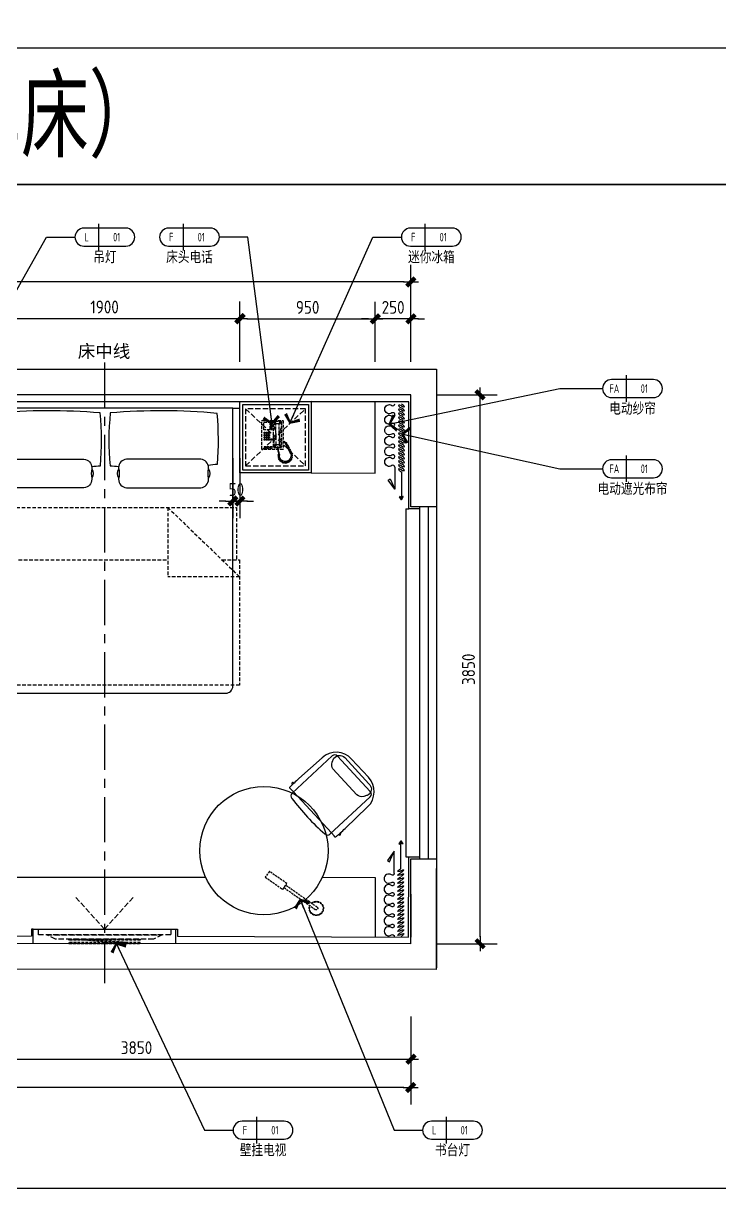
# Model space of a CAD drawing. Extents: x 220391 to 385981, y 332279 to 483868.
# Drawn here: x 227303 to 232187, y 452768 to 461002 of the extents above; entities that cross this region are included whole.
import ezdxf
from ezdxf.enums import TextEntityAlignment as Align

# ---------------------------------------------------------------- set-up
doc = ezdxf.new("R2010")
doc.units = 0
doc.header["$MEASUREMENT"] = 0
for name, pattern in [('ACAD_ISO03W100', [30, 12, -18]), ('CENTER', [50.8, 31.75, -6.35, 6.35, -6.35]), ('DOM-虚线', [0.35, 0.25, -0.1]), ('HIDDEN', [0.375, 0.25, -0.125, 0, 0])]:
    doc.linetypes.add(name, pattern=pattern)
for name, color, linetype in [('0-索引文字', 50, 'Continuous'), ('A-墙体', 4, 'Continuous'), ('A-完成面线', 20, 'Continuous'), ('A-楼梯(0.2)-DOM', 32, 'Continuous'), ('A-窗(0.18)-DOM', 12, 'Continuous'), ('EL-造型看线-特细(0.07)-DOM', 8, 'Continuous'), ('F-固定家具(0.25)-DOM', 2, 'Continuous'), ('F-平面灯具(0.15)-DOM', 1, 'Continuous'), ('F-活动家私(0.25)-DOM', 51, 'Continuous'), ('F-窗帘(0.12)-DOM', 120, 'Continuous'), ('SH-文字', 50, 'Continuous'), ('墙壁', 160, 'Continuous')]:
    doc.layers.add(name, color=color, linetype=linetype)
doc.styles.add('DOM-romans.shx', font='dim.shx')
doc.styles.add('MtXpl_', font='')
doc.styles.add('st', font='', dxfattribs={"width": 0.7})
doc.styles.add('家具平面底图$0$st', font='')
doc.styles.get('MtXpl_').set_extended_font_data('YouYuan')
doc.styles.get('st').set_extended_font_data('SimSun')
doc.styles.get('家具平面底图$0$st').set_extended_font_data('YouYuan')
doc.dimstyles.new('DOM_DIM_1 80', dxfattribs={"dimscale": 60, "dimtxt": 1.5, "dimasz": 0.8, "dimexe": 2, "dimexo": 1.5, "dimgap": 0.6, "dimtad": 1, "dimdec": 0, "dimrnd": 5, "dimzin": 12, "dimdsep": 46, "dimtxsty": 'DOM-romans.shx', "dimblk": 'DOM_Dimension_Tick', "dimcen": 0.125, "dimclrd": 44, "dimclre": 44, "dimclrt": 50, "dimadec": 0, "dimazin": 0, "dimtfac": 1, "dimtdec": 0, "dimtix": 1, "dimtmove": 2, "dimatfit": 3, "dimldrblk": 'DOM_Leader_Arrow', "dimfxl": 0, "dimtvp": 1, "dimtolj": 1, "dimtzin": 0, "dimarcsym": 0})

# ---------------------------------------------------------------- blocks, each defined once
blk = doc.blocks.new('fsdggag')
at = {"layer": 'F-活动家私(0.25)-DOM', "color": 8, "linetype": 'DOM-虚线', "ltscale": 80}
for p, q in [((-71.8, 204), (-74.7, 201.1)), ((-74.7, 201.1), (-74.7, 2.9)), ((71.8, 204), (-71.8, 204)), ((-56, 199.7), (-63.2, 192.5)), ((-63.2, 192.5), (-63.2, 20.1)), ((-58.9, 195.4), (-60.3, 189.7)), ((-60.3, 189.7), (-60.3, 150.9)), ((-60.3, 189.7), (-47.4, 176.7)), ((-53.2, 198.3), (-58.9, 195.4)), ((-12.9, 199.7), (-56, 199.7)), ((-18.7, 198.3), (-53.2, 198.3)), ((-46, 179.6), (-53.2, 198.3)), ((-47.4, 176.7), (-46, 179.6)), ((-47.4, 112.1), (-47.4, 176.7)), ((-46, 179.6), (-25.9, 179.6)), ((-25.9, 179.6), (-18.7, 198.3)), ((-24.4, 176.7), (-25.9, 179.6)), ((-11.5, 189.7), (-24.4, 176.7)), ((-24.4, 112.1), (-24.4, 176.7)), ((-18.7, 198.3), (-12.9, 195.4)), ((-7.2, 192.5), (-12.9, 199.7)), ((-12.9, 195.4), (-11.5, 189.7)), ((-11.5, 189.7), (-11.5, 150.9)), ((-7.2, 18.7), (-7.2, 192.5)), ((2.9, 183.9), (2.9, 188.2)), ((2.9, 188.2), (14.4, 188.2)), ((14.4, 183.9), (2.9, 183.9)), ((2.9, 179.6), (14.4, 179.6)), ((2.9, 175.3), (2.9, 179.6)), ((14.4, 175.3), (2.9, 175.3)), ((2.9, 171), (14.4, 171)), ((2.9, 166.7), (2.9, 171)), ((14.4, 166.7), (2.9, 166.7)), ((14.4, 188.2), (14.4, 183.9)), ((14.4, 179.6), (14.4, 175.3)), ((14.4, 171), (14.4, 166.7)), ((18.7, 191.1), (18.7, 137.9)), ((60.3, 191.1), (18.7, 191.1)), ((60.3, 137.9), (60.3, 191.1)), ((74.7, 201.1), (71.8, 204)), ((74.7, 2.9), (74.7, 201.1)), ((-60.3, 150.9), (-57.5, 143.7)), ((-57.5, 143.7), (-53.2, 136.5)), ((-53.2, 136.5), (-51.7, 126.4)), ((-53.2, 74.7), (-51.7, 84.8)), ((-51.7, 126.4), (-51.7, 112.1)), ((-51.7, 84.8), (-51.7, 112.1)), ((-47.4, 112.1), (-47.4, 34.5)), ((-24.4, 112.1), (-24.4, 34.5)), ((-18.7, 136.5), (-20.1, 126.4)), ((-20.1, 126.4), (-20.1, 112.1)), ((-20.1, 84.8), (-20.1, 112.1)), ((-18.7, 74.7), (-20.1, 84.8)), ((-14.4, 143.7), (-18.7, 136.5)), ((-11.5, 150.9), (-14.4, 143.7)), ((2.9, 162.4), (14.4, 162.4)), ((2.9, 158), (2.9, 162.4)), ((14.4, 158), (2.9, 158)), ((2.9, 153.7), (14.4, 153.7)), ((2.9, 149.4), (2.9, 153.7)), ((14.4, 149.4), (2.9, 149.4)), ((2.9, 145.1), (14.4, 145.1)), ((2.9, 140.8), (2.9, 145.1)), ((14.4, 140.8), (2.9, 140.8)), ((14.4, 162.4), (14.4, 158)), ((14.4, 153.7), (14.4, 149.4)), ((14.4, 145.1), (14.4, 140.8)), ((18.7, 137.9), (60.3, 137.9)), ((21.6, 120.7), (21.6, 112.1)), ((30.2, 120.7), (21.6, 120.7)), ((21.6, 112.1), (30.2, 112.1)), ((30.2, 104.9), (21.6, 104.9)), ((21.6, 104.9), (21.6, 96.3)), ((21.6, 96.3), (30.2, 96.3)), ((21.6, 89.1), (21.6, 80.5)), ((30.2, 89.1), (21.6, 89.1)), ((30.2, 112.1), (30.2, 120.7)), ((30.2, 96.3), (30.2, 104.9)), ((30.2, 80.5), (30.2, 89.1)), ((44.5, 120.7), (35.9, 120.7)), ((35.9, 120.7), (35.9, 112.1)), ((35.9, 112.1), (44.5, 112.1)), ((44.5, 104.9), (35.9, 104.9)), ((35.9, 104.9), (35.9, 96.3)), ((35.9, 96.3), (44.5, 96.3)), ((44.5, 89.1), (35.9, 89.1)), ((35.9, 89.1), (35.9, 80.5)), ((44.5, 112.1), (44.5, 120.7)), ((44.5, 96.3), (44.5, 104.9)), ((44.5, 80.5), (44.5, 89.1)), ((58.9, 120.7), (50.3, 120.7)), ((50.3, 120.7), (50.3, 112.1)), ((50.3, 112.1), (58.9, 112.1)), ((58.9, 104.9), (50.3, 104.9)), ((50.3, 104.9), (50.3, 96.3)), ((50.3, 96.3), (58.9, 96.3)), ((58.9, 89.1), (50.3, 89.1)), ((50.3, 89.1), (50.3, 80.5)), ((58.9, 112.1), (58.9, 120.7)), ((58.9, 96.3), (58.9, 104.9)), ((58.9, 80.5), (58.9, 89.1)), ((-121.6, 3.4), (-118.4, 9.5)), ((-117.3, -4.5), (-121.6, 3.4)), ((-110, 1.7), (-119.3, -15.2)), ((-118.4, 9.5), (-110.6, 6.9)), ((-115.8, 13.6), (-112.9, 20)), ((-110.6, 6.9), (-115.8, 13.6)), ((-112.9, 20), (-105, 16.5)), ((-111.2, 23.2), (-108.8, 27.8)), ((-105, 16.5), (-111.2, 23.2)), ((-108.8, 4.6), (-110.9, 4)), ((-110.9, 4), (-110, 1.7)), ((-108.8, 27.8), (-100.4, 25.2)), ((-102.7, 16.5), (-108.8, 4.6)), ((-105, 33.7), (-102.7, 38)), ((-100.4, 25.2), (-105, 33.7)), ((-102.7, 38), (-95.2, 35.7)), ((-93.4, 32.2), (-102.7, 16.5)), ((-99.8, 43.3), (-98.7, 46.5)), ((-95.2, 35.7), (-99.8, 43.3)), ((-98.7, 46.5), (-95.5, 47.3)), ((-95.5, 47.3), (-90.2, 47.6)), ((-88.2, 40.9), (-93.4, 32.2)), ((-88.8, 43.8), (-91.7, 43.8)), ((-91.7, 43.8), (-88.2, 40.9)), ((-90.2, 47.6), (-86.1, 53.1)), ((-87, 45.6), (-88.8, 43.8)), ((-83.2, 48.2), (-87, 45.6)), ((-86.1, 53.1), (-82.7, 55.2)), ((-80, 50.5), (-83.2, 48.2)), ((-82.7, 55.2), (-74.7, 56)), ((-74.7, 51.7), (-80, 50.5)), ((-74.7, 2.9), (-71.8, 0)), ((-71.8, 0), (71.8, 0)), ((-63.2, 20.1), (-56, 11.5)), ((-60.3, 60.3), (-57.5, 67.5)), ((-60.3, 21.6), (-60.3, 60.3)), ((-60.3, 21.6), (-47.4, 34.5)), ((-58.9, 15.8), (-60.3, 21.6)), ((-53.2, 12.9), (-58.9, 15.8)), ((-57.5, 67.5), (-53.2, 74.7)), ((-56, 11.5), (-39.2, 11.5)), ((-46, 31.6), (-53.2, 12.9)), ((-39.1, 12.9), (-53.2, 12.9)), ((-47.4, 34.5), (-46, 31.6)), ((-46, 31.6), (-25.9, 31.6)), ((-41.7, -3.6), (-39.6, 5.7)), ((-39.6, 5.7), (-38.8, 17.2)), ((-38.8, 17.2), (-34.5, 17.2)), ((-34.7, 4.9), (-38.2, -9.7)), ((-34.5, 17.2), (-34.7, 4.9)), ((-18.7, 12.9), (-34.6, 12.9)), ((-34.6, 11.5), (-14.4, 11.5)), ((-24.4, 34.5), (-25.9, 31.6)), ((-25.9, 31.6), (-18.7, 12.9)), ((-11.5, 21.6), (-24.4, 34.5)), ((-14.4, 67.5), (-18.7, 74.7)), ((-18.7, 12.9), (-12.9, 15.8)), ((-11.5, 60.3), (-14.4, 67.5)), ((-14.4, 11.5), (-7.2, 18.7)), ((-12.9, 15.8), (-11.5, 21.6)), ((-11.5, 21.6), (-11.5, 60.3)), ((12.9, 73.3), (1.4, 73.3)), ((1.4, 73.3), (1.4, 64.7)), ((1.4, 64.7), (12.9, 64.7)), ((2.9, 18.7), (17.2, 18.7)), ((2.9, 10.1), (2.9, 18.7)), ((17.2, 10.1), (2.9, 10.1)), ((12.9, 64.7), (12.9, 73.3)), ((17.2, 18.7), (17.2, 10.1)), ((21.6, 80.5), (30.2, 80.5)), ((30.2, 73.3), (21.6, 73.3)), ((21.6, 73.3), (21.6, 64.7)), ((21.6, 64.7), (30.2, 64.7)), ((23, 10.1), (23, 18.7)), ((23, 18.7), (37.4, 18.7)), ((37.4, 10.1), (23, 10.1)), ((30.2, 64.7), (30.2, 73.3)), ((35.9, 80.5), (44.5, 80.5)), ((44.5, 73.3), (35.9, 73.3)), ((35.9, 73.3), (35.9, 64.7)), ((35.9, 64.7), (44.5, 64.7)), ((37.4, 18.7), (37.4, 10.1)), ((43.1, 10.1), (43.1, 18.7)), ((43.1, 18.7), (57.5, 18.7)), ((57.5, 10.1), (43.1, 10.1)), ((44.5, 64.7), (44.5, 73.3)), ((50.3, 80.5), (58.9, 80.5)), ((58.9, 73.3), (50.3, 73.3)), ((50.3, 73.3), (50.3, 64.7)), ((50.3, 64.7), (58.9, 64.7)), ((57.5, 18.7), (57.5, 10.1)), ((58.9, 64.7), (58.9, 73.3)), ((71.8, 0), (74.7, 2.9)), ((-140.8, -45.8), (-139.4, -38.5)), ((-131.8, -48.4), (-140.8, -45.8)), ((-139.4, -38.5), (-131.5, -38.5)), ((-139.4, -52.8), (-131.8, -48.4)), ((-138.2, -58.6), (-139.4, -52.8)), ((-129.2, -58.3), (-138.2, -58.6)), ((-137.6, -32.7), (-135.6, -26)), ((-131.5, -38.5), (-137.6, -32.7)), ((-136.2, -66.1), (-129.2, -58.3)), ((-133.8, -72), (-136.2, -66.1)), ((-135.6, -26), (-126.3, -26.3)), ((-134.7, -23.1), (-132.1, -14.4)), ((-126.3, -26.3), (-134.7, -23.1)), ((-125.4, -69.3), (-133.8, -72)), ((-132.1, -14.4), (-123.4, -15.2)), ((-129.5, -77.2), (-125.4, -69.3)), ((-125.7, -80.7), (-129.5, -77.2)), ((-119.3, -15.2), (-128.9, -42.6)), ((-128.9, -42.6), (-124.8, -64.4)), ((-128.6, -6.8), (-125.4, -2.1)), ((-123.4, -15.2), (-128.6, -6.8)), ((-117.6, -77.2), (-125.7, -80.7)), ((-125.4, -2.1), (-117.3, -4.5)), ((-124.8, -64.4), (-112, -76.9)), ((-121, -85.1), (-117.6, -77.2)), ((-110.3, -81.6), (-116.4, -89.1)), ((-112, -76.9), (-95.2, -84.2)), ((-111.2, -90.3), (-110.3, -81.6)), ((-77.7, -82.7), (-62.3, -74.6)), ((-62.3, -74.6), (-51.3, -60.6)), ((-53.3, -82.7), (-60, -77.8)), ((-60, -77.8), (-58.8, -85.6)), ((-48.9, -77.5), (-53.3, -82.7)), ((-44.3, -71.1), (-53, -69.3)), ((-53, -69.3), (-48.9, -77.5)), ((-51.3, -60.6), (-49.8, -42.3)), ((-51, -35.6), (-45.7, -31.8)), ((-49.8, -42.3), (-51, -35.6)), ((-39.3, -57.1), (-48.6, -58)), ((-48.6, -58), (-40.5, -64.4)), ((-38.5, -42.9), (-46.9, -44.3)), ((-46.9, -44.3), (-38.8, -49.3)), ((-46, -24.2), (-45.2, -17.3)), ((-45.7, -31.8), (-46, -24.2)), ((-45.2, -17.3), (-41.7, -3.6)), ((-40.5, -64.4), (-44.3, -71.1)), ((-41.4, -30.9), (-42.2, -32.7)), ((-42.2, -32.7), (-39, -35.9)), ((-38.2, -9.7), (-41.7, -23.4)), ((-41.7, -23.4), (-41.4, -30.9)), ((-38.8, -49.3), (-39.3, -57.1)), ((-39, -35.9), (-38.5, -42.9)), ((-116.4, -89.1), (-121, -85.1)), ((-106.5, -92.6), (-111.2, -90.3)), ((-99.8, -86.8), (-106.5, -92.6)), ((-99.5, -94.7), (-99.8, -86.8)), ((-94, -96.1), (-99.5, -94.7)), ((-95.2, -84.2), (-77.7, -82.7)), ((-90.8, -86.8), (-94, -96.1)), ((-88.8, -95.2), (-90.8, -86.8)), ((-83.8, -94.7), (-88.8, -95.2)), ((-80.3, -86.8), (-83.8, -94.7)), ((-76.6, -94.7), (-80.3, -86.8)), ((-70.4, -92.9), (-76.6, -94.7)), ((-64.3, -89.1), (-71.3, -83.3)), ((-71.3, -83.3), (-70.4, -92.9)), ((-58.8, -85.6), (-64.3, -89.1))]:
    blk.add_line(p, q, dxfattribs=at)
blk = doc.blocks.new('GFAGA')
at = {"layer": 'F-活动家私(0.25)-DOM', "color": 1, "linetype": 'DOM-虚线', "ltscale": 150}
for p, q in [((-420, 0), (0, 400)), ((-420, 400), (0, 0))]:
    blk.add_line(p, q, dxfattribs=at)
blk.add_lwpolyline([(-420, 0), (0, 0), (0, 400), (-420, 400)], close=True, dxfattribs=at)
blk = doc.blocks.new('A$C1b9db060')
at = {"color": 8}
for points in [[(-159.6, 265.3, 0.509249), (-167.3, 275.8, 0.497128), (-175, 265.6)], [(-175, -265.3, 0.497067), (-167.3, -275.5, 0.509249), (-159.6, -265)]]:
    blk.add_lwpolyline(points, format="xyb", dxfattribs=at)
blk.add_lwpolyline([(-138.9, 264.5, 0.007594), (-151.5, 265.1, 0.00592), (-176.7, 265.6, 0.006339), (-227.1, 265.4), (-470.9, 261.5, 0.409863), (-633, 97.2), (-633, -96.8, 0.409863), (-470.9, -261.2), (-227.1, -265, 0.005917), (-176.7, -265.3, 0.006762), (-151.5, -264.7, 0.007594), (-138.9, -264.2)], format="xyb")
for points in [[(-567.2, 188.3), (-567.2, -188.3)], [(-111.1, 217.6), (-539.2, 217.6)], [(-126.6, 262.6), (-126.6, 262.1)], [(-126.6, 262.1), (-126.6, 250.7), (-126.6, 217.6)], [(-126.6, 218.2), (-126.6, 217.7)], [(-539.2, -217.6), (-111.1, -217.6)], [(-126.6, -261.8), (-126.6, -217.6)], [(-126.6, -261.8), (-126.6, -262.3)]]:
    blk.add_lwpolyline(points)
for points in [[(-525, 191.8), (-504.5, 182.7)], [(-179, 265.6), (-173.8, 272.5)], [(-126.6, -218), (-126.6, -217.6), (-126.6, 217.7)], [(-600.8, -141.4), (-600.8, 135.3)], [(-474.6, 135.3), (-474.6, -141.4)], [(-504.5, -182.3), (-535.5, -195)], [(-173.8, -272.2), (-179, -265.3)]]:
    blk.add_lwpolyline(points, dxfattribs=at)
blk.add_arc((-1823.6, 0), 1750.6, 353.82571, 6.17429)
for points in [[(-600.8, 135.3), (-600, 171), (-584.8, 194), (-546.5, 196.5)], [(-546.5, 196.5), (-535.5, 195.3), (-530.7, 194.1), (-525, 191.8)], [(-175.3, 268.4), (-175.3, 268.4), (-175.3, 268.3), (-175.3, 268.3)], [(-504.5, 182.7), (-484.6, 171.6), (-475.5, 155.4), (-474.6, 135.3)], [(-535.5, -195), (-571.8, -200.3), (-598, -178.5), (-600.8, -141.4)], [(-474.6, -141.4), (-475.4, -156.3), (-484.8, -170.1), (-504.5, -182.3)], [(-175.3, -267.9), (-175.3, -268), (-175.3, -268), (-175.3, -268.1)]]:
    blk.add_open_spline(points, degree=3, dxfattribs=at)
for points in [[(-539.2, 217.6), (-554.6, 217.6), (-567.2, 204.4), (-567.2, 188.3)], [(-129.6, 263.6), (-132.7, 264.1), (-135.8, 264.3), (-138.9, 264.5)], [(-126.6, 262.6), (-126.6, 264.6), (-128.5, 263.5), (-129.6, 263.6)], [(-83.2, 188.3), (-85, 204.3), (-95.7, 217.6), (-111.1, 217.6)], [(-567.2, -188.3), (-567.2, -204.4), (-554.6, -217.6), (-539.2, -217.6)], [(-138.9, -264.2), (-135.8, -264), (-132.7, -263.8), (-129.6, -263.3)], [(-129.6, -263.3), (-128.5, -263.1), (-126.6, -264.2), (-126.6, -262.3)], [(-111.1, -217.6), (-95.7, -217.6), (-84.8, -204.3), (-83.2, -188.3)]]:
    blk.add_open_spline(points, degree=3)
blk = doc.blocks.new('dfsgdgfaag')
at = {"layer": 'EL-造型看线-特细(0.07)-DOM', "color": 250, "linetype": 'DOM-虚线', "ltscale": 80}
for p, q in [((-158.7, -6), (158.2, -30)), ((-158.2, 0), (158.7, -24))]:
    blk.add_line(p, q, dxfattribs=at)
for points in [[(-250, -6), (250, -6), (250, 0), (-250, 0)], [(250, -30), (-250, -30), (-250, -24), (250, -24)]]:
    blk.add_lwpolyline(points, close=True, dxfattribs=at)
for centre, radius in [((-158.4, -3), 5), ((-158.4, -3), 3), ((158.4, -27), 5), ((158.4, -27), 3)]:
    blk.add_circle(centre, radius, dxfattribs=at)
blk = doc.blocks.new('A$Cb127100c')
at = {"layer": 'F-固定家具(0.25)-DOM', "color": 8, "linetype": 'DOM-虚线', "ltscale": 150}
for q in [(-204.8, 226.9), (204.8, 226.9)]:
    blk.add_line((0, 0), q, dxfattribs=at)
for points in [[(-464.5, 0), (464.5, 0), (464.5, -40), (-464.5, -40)], [(-404.5, -40), (404.5, -40), (344.5, -70), (-344.5, -70)]]:
    blk.add_lwpolyline(points, close=True, dxfattribs=at)
at = {"layer": 'EL-造型看线-特细(0.07)-DOM', "color": 250, "rotation": 180}
blk.add_blockref('dfsgdgfaag', (0, -100), dxfattribs=at)
blk = doc.blocks.new('ehrhhh')
at = {"color": 0}
blk.add_line((292356.6, 467829.6), (315961.1, 467829.6), dxfattribs=at)
blk.add_lwpolyline([(292356.6, 474869.8), (315961.1, 474869.8), (315961.1, 466871.5), (292356.6, 466871.5)], close=True, dxfattribs=at)
blk = doc.blocks.new('DOM_Dimension_Tick')
at = {"color": 0, "linetype": 'ByBlock'}
for p, q in [((-1.09, 0), (0, 0)), ((0, 0), (1.09, 0))]:
    blk.add_line(p, q, dxfattribs=at)
at = {"color": 0, "linetype": 'Continuous', "const_width": 0.608}
blk.add_lwpolyline([(-0.61, -0.61), (0.61, 0.61)], dxfattribs=at)
blk = doc.blocks.new('*D713')
at = {"color": 44, "lineweight": -2, "transparency": 16777216}
for p, q in [((226921.5, 458632.9), (226921.5, 459052.9)), ((228821.5, 458632.9), (228821.5, 459052.9)), ((226969.5, 458932.9), (228773.5, 458932.9))]:
    blk.add_line(p, q, dxfattribs=at)
at = {"layer": 'Defpoints', "color": 0, "transparency": 16777216}
for p in [(228821.5, 458932.9), (228821.5, 458350.4), (226921.5, 458250.1)]:
    blk.add_point(p, dxfattribs=at)
at = {"color": 44, "lineweight": -2, "transparency": 16777216, "xscale": 48, "yscale": 48, "zscale": 48, "rotation": 180}
blk.add_blockref('DOM_Dimension_Tick', (226921.5, 458932.9), dxfattribs=at)
at = {"color": 44, "lineweight": -2, "transparency": 16777216, "xscale": 48, "yscale": 48, "zscale": 48}
blk.add_blockref('DOM_Dimension_Tick', (228821.5, 458932.9), dxfattribs=at)
at = {"color": 50, "transparency": 16777216, "insert": (227871.5, 459013.9), "char_height": 90, "attachment_point": 5, "style": 'DOM-romans.shx'}
blk.add_mtext('\\A1;1900', dxfattribs=at)
blk = doc.blocks.new('DOM_Leader_Arrow')
at = {"color": 0, "linetype": 'ByBlock'}
blk.add_line((0, 0), (-1.5, 0), dxfattribs=at)
for points in [[(-1.29, 1), (-0.89, 1.28), (-0.36, 0), (0, 0)], [(-1.29, -1), (-0.89, -1.28), (-0.36, 0), (0, 0)]]:
    blk.add_solid(points, dxfattribs=at)
blk = doc.blocks.new('*D714')
at = {"color": 44, "lineweight": -2, "transparency": 16777216}
for p, q in [((228821.5, 458630.5), (228821.5, 459050.5)), ((229771.2, 458630.5), (229771.2, 459050.5)), ((228869.5, 458930.5), (229723.2, 458930.5))]:
    blk.add_line(p, q, dxfattribs=at)
at = {"layer": 'Defpoints', "color": 0, "transparency": 16777216}
for p in [(229771.2, 458930.5), (229771.2, 458398), (228821.5, 458350.4)]:
    blk.add_point(p, dxfattribs=at)
at = {"color": 44, "lineweight": -2, "transparency": 16777216, "xscale": 48, "yscale": 48, "zscale": 48, "rotation": 180}
blk.add_blockref('DOM_Dimension_Tick', (228821.5, 458930.5), dxfattribs=at)
at = {"color": 44, "lineweight": -2, "transparency": 16777216, "xscale": 48, "yscale": 48, "zscale": 48}
blk.add_blockref('DOM_Dimension_Tick', (229771.2, 458930.5), dxfattribs=at)
at = {"color": 50, "transparency": 16777216, "insert": (229296.4, 459011.5), "char_height": 90, "attachment_point": 5, "style": 'DOM-romans.shx'}
blk.add_mtext('\\A1;950', dxfattribs=at)
blk = doc.blocks.new('*D721')
at = {"color": 44, "lineweight": -2, "transparency": 16777216}
for p, q in [((226170.6, 454038.4), (226170.6, 453618.4)), ((230021.2, 454038.4), (230021.2, 453618.4)), ((226218.6, 453738.4), (229973.2, 453738.4))]:
    blk.add_line(p, q, dxfattribs=at)
at = {"layer": 'Defpoints', "color": 0, "transparency": 16777216}
for p in [(226170.6, 454800.4), (230021.2, 454593.7), (230021.2, 453738.4)]:
    blk.add_point(p, dxfattribs=at)
at = {"color": 44, "lineweight": -2, "transparency": 16777216, "xscale": 48, "yscale": 48, "zscale": 48, "rotation": 180}
blk.add_blockref('DOM_Dimension_Tick', (226170.6, 453738.4), dxfattribs=at)
at = {"color": 44, "lineweight": -2, "transparency": 16777216, "xscale": 48, "yscale": 48, "zscale": 48}
blk.add_blockref('DOM_Dimension_Tick', (230021.2, 453738.4), dxfattribs=at)
at = {"color": 50, "transparency": 16777216, "insert": (228095.9, 453819.4), "char_height": 90, "attachment_point": 5, "style": 'DOM-romans.shx'}
blk.add_mtext('\\A1;3850', dxfattribs=at)
blk = doc.blocks.new('*D722')
at = {"color": 44, "lineweight": -2, "transparency": 16777216}
for p, q in [((229771.2, 458739.3), (229771.2, 459050.5)), ((230021.2, 458630.5), (230021.2, 459050.5)), ((229723.2, 458930.5), (229675.2, 458930.5)), ((230021.2, 458930.5), (229771.2, 458930.5)), ((230069.2, 458930.5), (230117.2, 458930.5))]:
    blk.add_line(p, q, dxfattribs=at)
at = {"layer": 'Defpoints', "color": 0, "transparency": 16777216}
for p in [(229771.2, 458930.5), (229771.2, 458649.3), (230021.2, 458398)]:
    blk.add_point(p, dxfattribs=at)
at = {"color": 44, "lineweight": -2, "transparency": 16777216, "xscale": 48, "yscale": 48, "zscale": 48}
blk.add_blockref('DOM_Dimension_Tick', (229771.2, 458930.5), dxfattribs=at)
at = {"color": 44, "lineweight": -2, "transparency": 16777216, "xscale": 48, "yscale": 48, "zscale": 48, "rotation": 180}
blk.add_blockref('DOM_Dimension_Tick', (230021.2, 458930.5), dxfattribs=at)
at = {"color": 50, "transparency": 16777216, "insert": (229896.2, 459011.5), "char_height": 90, "attachment_point": 5, "style": 'DOM-romans.shx'}
blk.add_mtext('\\A1;250', dxfattribs=at)
blk = doc.blocks.new('*D723')
at = {"color": 44, "lineweight": -2, "transparency": 16777216}
for p, q in [((223321.4, 453840.3), (223321.4, 453420.3)), ((230020.2, 453840.3), (230020.2, 453420.3)), ((229972.2, 453540.3), (223369.4, 453540.3))]:
    blk.add_line(p, q, dxfattribs=at)
at = {"layer": 'Defpoints', "color": 0, "transparency": 16777216}
for p in [(230020.2, 454549), (223321.4, 454355.6), (223321.4, 453540.3)]:
    blk.add_point(p, dxfattribs=at)
at = {"color": 44, "lineweight": -2, "transparency": 16777216, "xscale": 48, "yscale": 48, "zscale": 48, "rotation": 180}
blk.add_blockref('DOM_Dimension_Tick', (223321.4, 453540.3), dxfattribs=at)
at = {"color": 44, "lineweight": -2, "transparency": 16777216, "xscale": 48, "yscale": 48, "zscale": 48}
blk.add_blockref('DOM_Dimension_Tick', (230020.2, 453540.3), dxfattribs=at)
at = {"color": 50, "transparency": 16777216, "insert": (226685.8, 453621.3), "char_height": 90, "attachment_point": 5, "style": 'DOM-romans.shx'}
blk.add_mtext('\\A1;6700', dxfattribs=at)
blk = doc.blocks.new('*D724')
at = {"color": 44, "lineweight": -2, "transparency": 16777216}
for p, q in [((230206.3, 458398), (230626.3, 458398)), ((230506.3, 454596), (230506.3, 458350)), ((230206.3, 454548), (230626.3, 454548))]:
    blk.add_line(p, q, dxfattribs=at)
at = {"layer": 'Defpoints', "color": 0, "transparency": 16777216}
for p in [(230021.2, 458398), (230506.3, 458398), (230020.2, 454548)]:
    blk.add_point(p, dxfattribs=at)
at = {"color": 44, "lineweight": -2, "transparency": 16777216, "xscale": 48, "yscale": 48, "zscale": 48}
for p, rotation in [((230506.3, 458398), 90), ((230506.3, 454548), 270)]:
    blk.add_blockref('DOM_Dimension_Tick', p, dxfattribs=dict(at, rotation=rotation))
at = {"color": 50, "transparency": 16777216, "insert": (230425.3, 456473), "char_height": 90, "attachment_point": 5, "rotation": 90, "style": 'DOM-romans.shx'}
blk.add_mtext('\\A1;3850', dxfattribs=at)
blk = doc.blocks.new('布帘及纱帘平面-DW')
at = {"layer": 'F-窗帘(0.12)-DOM', "color": 1, "linetype": 'Continuous'}
for p, q in [((-515.2, -32791.5), (-578.7, -32743.6)), ((-670, -32791.5), (-515.2, -32791.5)), ((-637.2, -32837.5), (-441.5, -32837.5))]:
    blk.add_line(p, q, dxfattribs=at)
at = {"layer": 'F-窗帘(0.12)-DOM', "color": 1, "linetype": 'Continuous', "flags": 128}
for points in [[(-965.3, -32791.5, -0.608416), (-975.9, -32771.1, 0.608416), (-1002.2, -32720.2, 0.608416), (-1028.5, -32771.1, -1.932003), (-1049.7, -32771.1, 0.608416), (-1076, -32720.3, 0.608416), (-1102.3, -32771.1, -0.608485), (-1112.9, -32791.6, -0.608485)], [(-670, -32791.5, -0.608416), (-680.6, -32771.1, 0.608416), (-707, -32720.2, 0.608416), (-733.3, -32771.1, -1.932003), (-754.4, -32771.1, 0.608416), (-780.8, -32720.2, 0.608416), (-807.1, -32771.1, -1.932003), (-828.2, -32771.1, 0.608416), (-854.6, -32720.2, 0.608416), (-880.9, -32771.1, -1.932003), (-902, -32771.1, 0.608416), (-928.4, -32720.2, 0.608416), (-954.7, -32771.1, -0.608416), (-965.3, -32791.5, 0.608416)]]:
    blk.add_lwpolyline(points, format="xyb", dxfattribs=at)
at = {"layer": 'F-窗帘(0.12)-DOM', "color": 1, "linetype": 'Continuous'}
for points in [[(-578.7, -32743.6), (-588, -32758.8), (-515.2, -32791.5)], [(-441.5, -32837.5), (-461.9, -32824.2), (-466.2, -32828.4), (-441.5, -32837.5)], [(-441.5, -32837.5), (-461.9, -32850.9), (-466.2, -32846.6), (-441.5, -32837.5)]]:
    blk.add_lwpolyline(points, dxfattribs=at)
at = {"layer": 'F-窗帘(0.12)-DOM', "color": 1, "linetype": 'Continuous', "extrusion": (0, 0, -1)}
for centre, start_param, end_param in [((-1105.9, -32837.6), 1.716714, 4.858306), ((-1091.9, -32837.6), -1.424879, 1.716714), ((-1077.9, -32837.6), 1.716714, 4.858306), ((-1063.9, -32837.6), -1.424879, 1.716714), ((-1049.9, -32837.6), 1.716714, 4.858306), ((-1036, -32837.6), -1.424879, 1.716714), ((-1022, -32837.6), 1.716714, 4.858306), ((-1008, -32837.6), -1.424879, 1.716714), ((-994, -32837.6), 1.716714, 4.858306), ((-980, -32837.6), -1.424879, 1.716714), ((-966, -32837.6), 1.716714, 4.858306), ((-952, -32837.6), -1.424879, 1.716714), ((-938, -32837.6), 1.716714, 4.858306), ((-924, -32837.6), -1.424879, 1.716714), ((-910, -32837.6), 1.716714, 4.858306), ((-896, -32837.6), -1.424879, 1.716714), ((-882, -32837.6), 1.716714, 4.858306), ((-868.1, -32837.6), -1.424879, 1.716714), ((-854.1, -32837.6), 1.716714, 4.858306), ((-840.1, -32837.6), -1.424879, 1.716714), ((-826.1, -32837.6), 1.716714, 4.858306), ((-812.1, -32837.6), -1.424879, 1.716714), ((-798.1, -32837.6), 1.716714, 4.858306), ((-784.1, -32837.6), -1.424879, 1.716714), ((-770.1, -32837.6), 1.716714, 4.858306), ((-756.1, -32837.6), -1.424879, 1.716714), ((-742.1, -32837.6), 1.716714, 4.858306), ((-728.1, -32837.6), -1.424879, 1.716714), ((-714.1, -32837.6), 1.716714, 4.858306), ((-700.2, -32837.6), -1.424879, 1.716714), ((-686.2, -32837.6), 1.716714, 4.858306), ((-672.2, -32837.6), -1.424879, 1.716714), ((-658.2, -32837.6), 1.716714, 4.858306), ((-644.2, -32837.5), -1.424879, 1.716714)]:
    blk.add_ellipse(centre, major_axis=(-12, 20.8), ratio=0.254545, start_param=start_param, end_param=end_param, dxfattribs=at)
blk = doc.blocks.new('*D725')
at = {"color": 44, "lineweight": -2, "transparency": 16777216}
for p, q in [((228771.5, 457952.9), (228771.5, 457532.9)), ((228821.5, 457952.9), (228821.5, 457532.9)), ((228723.5, 457652.9), (228675.5, 457652.9)), ((228821.5, 457652.9), (228771.5, 457652.9)), ((228869.5, 457652.9), (228917.5, 457652.9))]:
    blk.add_line(p, q, dxfattribs=at)
at = {"layer": 'Defpoints', "color": 0, "transparency": 16777216}
for p in [(228771.5, 458052), (228821.5, 458052), (228771.5, 457652.9)]:
    blk.add_point(p, dxfattribs=at)
at = {"color": 44, "lineweight": -2, "transparency": 16777216, "xscale": 48, "yscale": 48, "zscale": 48}
blk.add_blockref('DOM_Dimension_Tick', (228771.5, 457652.9), dxfattribs=at)
at = {"color": 44, "lineweight": -2, "transparency": 16777216, "xscale": 48, "yscale": 48, "zscale": 48, "rotation": 180}
blk.add_blockref('DOM_Dimension_Tick', (228821.5, 457652.9), dxfattribs=at)
at = {"color": 50, "transparency": 16777216, "insert": (228796.5, 457733.9), "char_height": 90, "attachment_point": 5, "style": 'DOM-romans.shx'}
blk.add_mtext('\\A1;50', dxfattribs=at)
blk = doc.blocks.new('eahrhrhh')
at = {"color": 1}
blk.add_wipeout([(-900, 0), (900, 0), (900, -696.9), (926.1, -696.9), (926.1, -1065.3), (947.8, -1065.3), (947.8, -1942.7), (900, -1942.7), (900, -1950), (898.6, -1961.8), (893.2, -1975.1), (885.4, -1985.4), (874.4, -1993.6), (861.8, -1998.6), (850, -2000), (837.3, -2000), (-850, -2000), (-866.5, -1997.2), (-878.4, -1991.2), (-885.4, -1985.4), (-893.5, -1974.6), (-897.6, -1965.4), (-899.5, -1956.8), (-900, -1950)], dxfattribs=at)
at = {"color": 8, "linetype": 'HIDDEN', "ltscale": 100}
for p in [(443.2, -696.9), (947.8, -1184)]:
    blk.add_line(p, (443.2, -1184), dxfattribs=at)
blk.add_lwpolyline([(-900, 0), (-900, -1950, 0.414214), (-850, -2000), (850, -2000, 0.414214), (900, -1950), (900, 0)], format="xyb", close=True)
at = {"color": 8}
for points in [[(-144.6, -559), (-665.9, -559, -0.392708), (-720.9, -499.8, -0.035252), (-720.3, -491.5, 0.092308), (-720.3, -426.5, -0.035252), (-720.9, -418.1, -0.392708), (-665.9, -359), (-144.6, -359, -0.392708), (-89.7, -418.1, -0.035252), (-90.3, -426.5, 0.092308), (-90.3, -491.5, -0.035252), (-89.7, -499.8, -0.392708), (-144.6, -559, 27.022466)], [(153.7, -559), (675, -559, 0.392708), (729.9, -499.8, 0.035252), (729.3, -491.5, -0.092308), (729.3, -426.5, 0.035252), (729.9, -418.1, 0.392708), (675, -359), (153.7, -359, 0.392708), (98.8, -418.1, 0.035252), (99.3, -426.5, -0.092308), (99.3, -491.5, 0.035252), (98.8, -499.8, 0.392708), (153.7, -559, -27.022466)], [(-720.3, -426.5, 0.307692), (-720.3, -491.5, -1.888889)], [(-90.3, -426.5, -0.307692), (-90.3, -491.5, 1.888889)], [(99.3, -426.5, 0.307692), (99.3, -491.5, -1.888889)], [(729.3, -426.5, -0.307692), (729.3, -491.5, 1.888889)]]:
    blk.add_lwpolyline(points, format="xyb", dxfattribs=at)
at = {"color": 8, "linetype": 'HIDDEN', "ltscale": 100}
for points in [[(-918.8, -1065.3), (-918.8, -696.9), (926.1, -696.9), (926.1, -1065.3)], [(443.2, -696.9), (947.8, -1184)], [(824.8, -1065.3), (947.8, -1065.3), (947.8, -1942.7), (-940.5, -1942.7), (-940.5, -1065.3), (443.2, -1065.3)]]:
    blk.add_lwpolyline(points, dxfattribs=at)
at = {"color": 8}
for centre, radius, start, end in [((1123, -224.7), 1912.9, 174.39105, 185.04685), ((-384.8, -4244.7), 4225.5, 85.19831, 95.37714), ((-1934.1, -229), 1912.9, 354.72401, 5.85099), ((1943.1, -229), 1912.9, 174.14901, 185.27599), ((393.9, -4244.7), 4225.5, 84.62286, 94.80169), ((-1113.9, -224.7), 1912.9, 354.95315, 5.60895), ((-368.5, 3293.2), 3709.4, 263.5905, 264.59393), ((-318.5, 3293.2), 3709.4, 273.52528, 274.47157), ((327.5, 3293.2), 3709.4, 265.52843, 266.47472), ((377.5, 3293.2), 3709.4, 275.40607, 276.4095)]:
    blk.add_arc(centre, radius, start, end, dxfattribs=at)
at = {"layer": 'F-活动家私(0.25)-DOM', "color": 8, "style": '家具平面底图$0$st', "width": 0.8}
blk.add_text('1800*2000', height=100, rotation=270, dxfattribs=at).set_placement((-782.2, -1507.5), align=Align.MIDDLE_CENTER)
blk = doc.blocks.new('A$C3f9b4c59')
at = {"layer": 'F-活动家私(0.25)-DOM'}
blk.add_blockref('eahrhrhh', (0, 0), dxfattribs=at)
blk = doc.blocks.new('*D727')
at = {"color": 44, "lineweight": -2, "transparency": 16777216}
for p, q in [((222871.4, 458889.7), (222871.4, 459309.7)), ((230021.2, 458889.7), (230021.2, 459309.7)), ((229973.2, 459189.7), (222919.4, 459189.7))]:
    blk.add_line(p, q, dxfattribs=at)
at = {"layer": 'Defpoints', "color": 0, "transparency": 16777216}
for p in [(222871.4, 459189.7), (222871.4, 458715.7), (230021.2, 458713.2)]:
    blk.add_point(p, dxfattribs=at)
at = {"color": 44, "lineweight": -2, "transparency": 16777216, "xscale": 48, "yscale": 48, "zscale": 48, "rotation": 180}
blk.add_blockref('DOM_Dimension_Tick', (222871.4, 459189.7), dxfattribs=at)
at = {"color": 44, "lineweight": -2, "transparency": 16777216, "xscale": 48, "yscale": 48, "zscale": 48}
blk.add_blockref('DOM_Dimension_Tick', (230021.2, 459189.7), dxfattribs=at)
at = {"color": 50, "transparency": 16777216, "insert": (226446.3, 459270.7), "char_height": 90, "attachment_point": 5, "style": 'DOM-romans.shx'}
blk.add_mtext('\\A1;7150', dxfattribs=at)
blk = doc.blocks.new('A$Cfbbf359a')
at = {"layer": 'F-平面灯具(0.15)-DOM', "linetype": 'DOM-虚线', "ltscale": 60}
blk.add_lwpolyline([(-385.4, 166.9), (-244.5, 115.6), (-261.6, 68.6), (-402.5, 119.9)], close=True, dxfattribs=at)
blk.add_lwpolyline([(-249.6, 101.5), (3.4, 9.4, -1), (-3.4, -9.4), (-256.5, 82.7)], format="xyb", close=True, dxfattribs=at)
for radius in [50, 47]:
    blk.add_arc((0, 0), radius, 171.53696, 148.46304, dxfattribs=at)
blk = doc.blocks.new('DOM-立面家具标注符号-002')
blk.add_line((0, 3.1), (0, -3.1))
at = {"color": 150}
blk.add_lwpolyline([(-3.4, 2.1, 1), (-3.4, -2.1), (6.4, -2.1, 1), (6.4, 2.1)], format="xyb", close=True, dxfattribs=at)
at = {"style": 'st', "width": 0.8, "flags": 4}
blk.add_attdef('ITEM6', text='', height=2.5, dxfattribs=at).set_placement((-6, 0), align=Align.MIDDLE_RIGHT)
at = {"style": 'DOM-romans.shx', "width": 0.8}
for tag, flags, p in [('NUM1', 12, (-2.75, 0)), ('NUM2', 4, (4.25, 0)), ('NUM4', 4, (1.5, -4.6)), ('NUM5', 4, (1.5, -7.6))]:
    blk.add_attdef(tag, text='', height=2, dxfattribs=dict(at, flags=flags)).set_placement(p, align=Align.MIDDLE)
at = {"style": 'st', "width": 0.8, "flags": 4}
blk.add_attdef('NUM3', text='', height=2.5, dxfattribs=at).set_placement((9, 0), align=Align.MIDDLE_LEFT)
blk.add_attdef('NUM7', text='', height=2.5, dxfattribs=at).set_placement((1.5, -10.85), align=Align.MIDDLE_CENTER)
blk = doc.blocks.new('DOM-立面家具标注符号')
blk.add_line((0, 3.1), (0, -3.1))
at = {"color": 150}
blk.add_lwpolyline([(-3.4, 2.1, 1), (-3.4, -2.1), (6.4, -2.1, 1), (6.4, 2.1)], format="xyb", close=True, dxfattribs=at)
at = {"style": 'st', "width": 0.8, "flags": 4}
blk.add_attdef('ITEM5', text='', height=2.5, dxfattribs=at).set_placement((-6, 0), align=Align.MIDDLE_RIGHT)
at = {"style": 'DOM-romans.shx', "width": 0.8}
for tag, flags, p in [('NUM1', 12, (-2.75, 0)), ('NUM2', 4, (4.25, 0)), ('NUM4', 4, (1.5, -4.6))]:
    blk.add_attdef(tag, text='', height=2, dxfattribs=dict(at, flags=flags)).set_placement(p, align=Align.MIDDLE)
at = {"style": 'st', "width": 0.8, "flags": 4}
blk.add_attdef('NUM3', text='', height=2.5, dxfattribs=at).set_placement((9, 0), align=Align.MIDDLE_LEFT)
blk.add_attdef('NUM6', text='', height=2.5, dxfattribs=at).set_placement((1.5, -8.35), align=Align.MIDDLE_CENTER)

msp = doc.modelspace()

# ---------------------------------------------------------------- linework, layer by layer
at = {"color": 1}
msp.add_line((230006.2, 455158), (230081.2, 455158), dxfattribs=at)
at = {"color": 8}
msp.add_line((227370.6, 454650.4), (228372.5, 454650.4), dxfattribs=at)
at = {"color": 3}
for points in [[(228372.5, 454550.4), (228372.5, 454650.4), (228383.8, 454650.4), (228383.8, 454600.4), (230004.9, 454593.8), (230006.2, 455158)], [(227370.6, 454550.4), (227370.6, 454650.4), (227359.3, 454650.4), (227359.3, 454600.4), (226185.6, 454598), (226185.6, 454815.4)]]:
    msp.add_lwpolyline(points, dxfattribs=at)
at = {"layer": 'A-墙体'}
for p, q in [((222721.4, 458580.4), (230201.2, 458578)), ((230201.2, 458578), (230201.2, 457613)), ((230021.2, 458398), (222871.4, 458400.4)), ((230021.2, 457613), (230021.2, 458398)), ((230201.2, 457613), (230021.2, 457613)), ((230021.2, 454549), (230021.2, 455143)), ((230021.2, 455143), (230201.2, 455143)), ((230201.2, 455143), (230201.2, 454379)), ((230201.2, 454368), (230201.2, 455077)), ((230021.2, 454897), (230021.2, 454593.7)), ((230020.2, 454548), (226170.6, 454550.4)), ((230201.2, 454368), (226249.6, 454370.4))]:
    msp.add_line(p, q, dxfattribs=at)
msp.add_arc((230020.2, 454549), 1, 270, 0, dxfattribs=at)
at = {"layer": 'A-完成面线', "color": 3}
for p, q in [((230006.2, 458348), (226186.6, 458350.4)), ((230006.2, 457598), (230006.2, 458348))]:
    msp.add_line(p, q, dxfattribs=at)
at = {"layer": 'A-完成面线'}
msp.add_line((230081.2, 457598), (230006.2, 457598), dxfattribs=at)
at = {"layer": 'A-楼梯(0.2)-DOM'}
for p, q in [((229986.2, 457598), (230006.2, 457598)), ((229986.2, 455158), (230006.2, 455158))]:
    msp.add_line(p, q, dxfattribs=at)
at = {"layer": 'A-窗(0.18)-DOM'}
for p, q in [((229986.2, 457598), (229986.2, 455158)), ((230081.2, 457613), (230081.2, 455143)), ((230141.2, 457613), (230141.2, 455143)), ((230201.2, 457613), (230201.2, 455143))]:
    msp.add_line(p, q, dxfattribs=at)
at = {"layer": 'F-活动家私(0.25)-DOM'}
for p, q in [((228821.5, 458155.4), (228821.5, 458255.4)), ((226971.5, 455015.4), (228579.7, 455015.4)), ((229399.6, 455015.4), (229771.2, 455013)), ((229771.2, 455013), (229771.2, 454594.2))]:
    msp.add_line(p, q, dxfattribs=at)
msp.add_lwpolyline([(226921.5, 458350.4), (226921.5, 458305.4), (228821.5, 458305.4), (228821.5, 458350.4)], dxfattribs=at)
for points in [[(229321.5, 458350.4), (229321.5, 457850.4), (228821.5, 457850.4), (228821.5, 458350.4)], [(229321.5, 458350.4), (229321.5, 457850.4), (229771.2, 457848), (229771.2, 458348)]]:
    msp.add_lwpolyline(points, close=True, dxfattribs=at)
at = {"layer": 'F-活动家私(0.25)-DOM', "color": 8}
msp.add_lwpolyline([(229301.5, 458330.4), (229301.5, 457870.4), (228841.5, 457870.4), (228841.5, 458330.4)], close=True, dxfattribs=at)
at = {"layer": 'F-活动家私(0.25)-DOM'}
msp.add_circle((228989.7, 455201), 450, dxfattribs=at)

# ---------------------------------------------------------------- block references
at = {"color": 4}
for p in [(-71965.3, -6998.3), (-71965.3, -14996.6), (-71965.3, -14996.6)]:
    msp.add_blockref('ehrhhh', p, dxfattribs=at)
at = {"color": 4, "xscale": -1, "rotation": 125.1393200625526}
msp.add_blockref('A$Cfbbf359a', (229357.5, 454795.9, 0), dxfattribs=at)
at = {"color": 1}
msp.add_blockref('A$Cb127100c', (227871.5, 454650.4), dxfattribs=at)
at = {"layer": '0-索引文字'}
ref = msp.add_blockref('DOM-立面家具标注符号-002', (227829, 459504.1), dxfattribs=dict(at, xscale=30, yscale=30, zscale=30))
ref.add_attrib('NUM1', 'L', dxfattribs={"layer": '0', "height": 60, "style": 'DOM-romans.shx', "width": 0.8}).set_placement((227746.5, 459504.1), align=Align.MIDDLE)
ref.add_attrib('NUM2', '01', dxfattribs={"layer": '0', "height": 60, "style": 'DOM-romans.shx', "width": 0.8}).set_placement((227956.5, 459504.1), align=Align.MIDDLE)
ref.add_attrib('NUM7', '吊灯', dxfattribs={"layer": '0', "height": 75, "style": 'st', "width": 0.8}).set_placement((227874, 459366.1), align=Align.MIDDLE_CENTER)
ref = msp.add_blockref('DOM-立面家具标注符号-002', (228422.5, 459504.1), dxfattribs=dict(at, xscale=30, yscale=30, zscale=30))
ref.add_attrib('NUM1', 'F', dxfattribs={"layer": '0', "height": 60, "style": 'DOM-romans.shx', "width": 0.8}).set_placement((228340, 459504.1), align=Align.MIDDLE)
ref.add_attrib('NUM2', '01', dxfattribs={"layer": '0', "height": 60, "style": 'DOM-romans.shx', "width": 0.8}).set_placement((228550, 459504.1), align=Align.MIDDLE)
ref.add_attrib('NUM7', '床头电话', dxfattribs={"layer": '0', "height": 75, "style": 'st', "width": 0.8}).set_placement((228467.5, 459366.1), align=Align.MIDDLE_CENTER)
ref = msp.add_blockref('DOM-立面家具标注符号-002', (230119.8, 459504.1), dxfattribs=dict(at, xscale=30, yscale=30, zscale=30))
ref.add_attrib('NUM1', 'F', dxfattribs={"layer": '0', "height": 60, "style": 'DOM-romans.shx', "width": 0.8}).set_placement((230037.3, 459504.1), align=Align.MIDDLE)
ref.add_attrib('NUM2', '01', dxfattribs={"layer": '0', "height": 60, "style": 'DOM-romans.shx', "width": 0.8}).set_placement((230247.3, 459504.1), align=Align.MIDDLE)
ref.add_attrib('NUM7', '迷你冰箱', dxfattribs={"layer": '0', "height": 75, "style": 'st', "width": 0.8}).set_placement((230164.8, 459366.1), align=Align.MIDDLE_CENTER)
ref = msp.add_blockref('DOM-立面家具标注符号-002', (231531.3, 458441.8), dxfattribs=dict(at, xscale=30, yscale=30, zscale=30))
ref.add_attrib('NUM1', 'FA', dxfattribs={"layer": '0', "height": 60, "style": 'DOM-romans.shx', "width": 0.8}).set_placement((231448.8, 458441.8), align=Align.MIDDLE)
ref.add_attrib('NUM2', '01', dxfattribs={"layer": '0', "height": 60, "style": 'DOM-romans.shx', "width": 0.8}).set_placement((231658.8, 458441.8), align=Align.MIDDLE)
ref.add_attrib('NUM7', '电动纱帘', dxfattribs={"layer": '0', "height": 75, "style": 'st', "width": 0.8}).set_placement((231576.3, 458303.8), align=Align.MIDDLE_CENTER)
ref = msp.add_blockref('DOM-立面家具标注符号-002', (231531.3, 457879.7), dxfattribs=dict(at, xscale=30, yscale=30, zscale=30))
ref.add_attrib('NUM1', 'FA', dxfattribs={"layer": '0', "height": 60, "style": 'DOM-romans.shx', "width": 0.8}).set_placement((231448.8, 457879.7), align=Align.MIDDLE)
ref.add_attrib('NUM2', '01', dxfattribs={"layer": '0', "height": 60, "style": 'DOM-romans.shx', "width": 0.8}).set_placement((231658.8, 457879.7), align=Align.MIDDLE)
ref.add_attrib('NUM7', '电动遮光布帘', dxfattribs={"layer": '0', "height": 75, "style": 'st', "width": 0.8}).set_placement((231576.3, 457741.7), align=Align.MIDDLE_CENTER)
ref = msp.add_blockref('DOM-立面家具标注符号-002', (228938.7, 453240.7), dxfattribs=dict(at, xscale=30, yscale=30, zscale=30))
ref.add_attrib('NUM1', 'F', dxfattribs={"layer": '0', "height": 60, "style": 'DOM-romans.shx', "width": 0.8}).set_placement((228856.2, 453240.7), align=Align.MIDDLE)
ref.add_attrib('NUM2', '01', dxfattribs={"layer": '0', "height": 60, "style": 'DOM-romans.shx', "width": 0.8}).set_placement((229066.2, 453240.7), align=Align.MIDDLE)
ref.add_attrib('NUM7', '壁挂电视', dxfattribs={"layer": '0', "height": 75, "style": 'st', "width": 0.8}).set_placement((228983.7, 453102.7), align=Align.MIDDLE_CENTER)
ref = msp.add_blockref('DOM-立面家具标注符号', (230267.7, 453240.7, 0), dxfattribs=dict(at, xscale=30, yscale=30, zscale=30))
ref.add_attrib('NUM1', 'L', dxfattribs={"layer": '0', "height": 60, "style": 'DOM-romans.shx', "width": 0.8}).set_placement((230185.2, 453240.7, 0), align=Align.MIDDLE)
ref.add_attrib('NUM2', '01', dxfattribs={"layer": '0', "height": 60, "style": 'DOM-romans.shx', "width": 0.8}).set_placement((230395.2, 453240.7, 0), align=Align.MIDDLE)
ref.add_attrib('NUM6', '书台灯', dxfattribs={"layer": '0', "height": 75, "style": 'st', "width": 0.8}).set_placement((230312.7, 453102.7, 0), align=Align.MIDDLE_CENTER)
at = {"layer": 'F-活动家私(0.25)-DOM', "color": 8}
msp.add_blockref('GFAGA', (229281.5, 457900.4), dxfattribs=at)
at = {"layer": 'F-活动家私(0.25)-DOM', "xscale": -1}
msp.add_blockref('fsdggag', (229049.9, 458015), dxfattribs=at)
at = {"layer": 'F-活动家私(0.25)-DOM', "xscale": 0.8999999999999999, "yscale": 0.8999999999999999, "zscale": 0.8999999999999999, "rotation": 222.8483566332018}
msp.add_blockref('A$C1b9db060', (229246.7, 455392.3), dxfattribs=at)
at = {"layer": 'F-窗帘(0.12)-DOM', "color": 8, "xscale": -1, "rotation": 90}
msp.add_blockref('布帘及纱帘平面-DW', (197116.9, 457220.9), dxfattribs=at)
at = {"layer": 'F-窗帘(0.12)-DOM', "color": 8, "rotation": 90.00000000000001}
msp.add_blockref('布帘及纱帘平面-DW', (197113.1, 455711.9), dxfattribs=at)

# ---------------------------------------------------------------- texts
at = {"color": 50, "insert": (227867.9, 458699), "char_height": 90, "attachment_point": 5, "style": 'DOM-romans.shx'}
msp.add_mtext('\\A1;{\\fSimSun|b0|i0|c134|p2;床中线}', dxfattribs=at)
at = {"layer": 'SH-文字', "color": 50, "style": 'MtXpl_', "width": 0.7}
msp.add_text('标准房型6(单床）', height=500, dxfattribs=at).set_placement((224481.3, 460118.5))

# ---------------------------------------------------------------- dimensions: what is measured, and where the dimension line sits
at = {"color": 4}
for base, p1, p2, picture, middle in [((222871.4, 459189.7), (230021.2, 458713.2), (222871.4, 458715.7), '*D727', (226446.3, 459270.7)), ((228821.5, 458932.9), (226921.5, 458250.1), (228821.5, 458350.4), '*D713', (227871.5, 459013.9)), ((229771.2, 458930.5), (228821.5, 458350.4), (229771.2, 458398), '*D714', (229296.4, 459011.5)), ((229771.2, 458930.5), (230021.2, 458398), (229771.2, 458649.3), '*D722', (229896.2, 459011.5)), ((230021.2, 453738.4), (226170.6, 454800.4), (230021.2, 454593.7), '*D721', (228095.9, 453819.4))]:
    dim = msp.add_linear_dim(base=base, p1=p1, p2=p2, dimstyle='DOM_DIM_1 80', dxfattribs=at)
    dim.commit()
    dim.dimension.update_dxf_attribs({"geometry": picture, "text_midpoint": middle})
dim = msp.add_linear_dim(base=(230506.3, 458398), p1=(230020.2, 454548), p2=(230021.2, 458398), angle=90, dimstyle='DOM_DIM_1 80', dxfattribs=at)
dim.commit()
dim.dimension.update_dxf_attribs({"geometry": '*D724', "text_midpoint": (230425.3, 456473)})
dim = msp.add_linear_dim(base=(223321.4, 453540.3), p1=(230020.2, 454549), p2=(223321.4, 454355.6), dimstyle='DOM_DIM_1 80', dxfattribs=at)
dim.commit()
dim.dimension.update_dxf_attribs({"geometry": '*D723', "text_midpoint": (226685.8, 453621.3), "dimtype": 160})

# ---------------------------------------------------------------- leaders
for points in [[(229170.2, 458194.5), (229754.8, 459504.1), (229954.8, 459504.1)], [(229862.8, 458191.5), (231066.3, 458441.8), (231366.3, 458441.8)], [(229954.5, 458123.9), (231066.3, 457879.7), (231366.3, 457879.7)], [(229241.4, 454864.6, 0), (229902.7, 453240.7, 0), (230102.7, 453240.7, 0)], [(227950.7, 454556.4), (228573.7, 453240.7), (228773.7, 453240.7)]]:
    msp.add_leader(points, dimstyle='DOM_DIM_1 80', override={"dimgap": 0.6, "dimtad": 0}, dxfattribs=at)

# ---------------------------------------------------------------- next in the draw order: block references
at = {"layer": '墙壁', "color": 4, "linetype": 'ACAD_ISO03W100'}
msp.add_blockref('A$C3f9b4c59', (227871.5, 458305.4, 0), dxfattribs=at)

# ---------------------------------------------------------------- next in the draw order: linework, layer by layer
at = {"color": 8, "linetype": 'CENTER', "ltscale": 10}
msp.add_line((227871.5, 458625.2), (227871.5, 454271.2), dxfattribs=at)

# ---------------------------------------------------------------- next in the draw order: dimensions: what is measured, and where the dimension line sits
at = {"color": 4}
dim = msp.add_linear_dim(base=(228771.5, 457652.9), p1=(228821.5, 458052), p2=(228771.5, 458052), dimstyle='DOM_DIM_1 80', dxfattribs=at)
dim.commit()
dim.dimension.update_dxf_attribs({"geometry": '*D725', "text_midpoint": (228796.5, 457733.9)})

# ---------------------------------------------------------------- next in the draw order: leaders
for points in [[(226671.5, 458100.4), (227464, 459504.1), (227664, 459504.1)], [(229047, 458190.3), (228877.5, 459504.1), (228677.5, 459504.1)]]:
    msp.add_leader(points, dimstyle='DOM_DIM_1 80', override={"dimgap": 0.6, "dimtad": 0}, dxfattribs=at)

doc.saveas('drawing.dxf')
